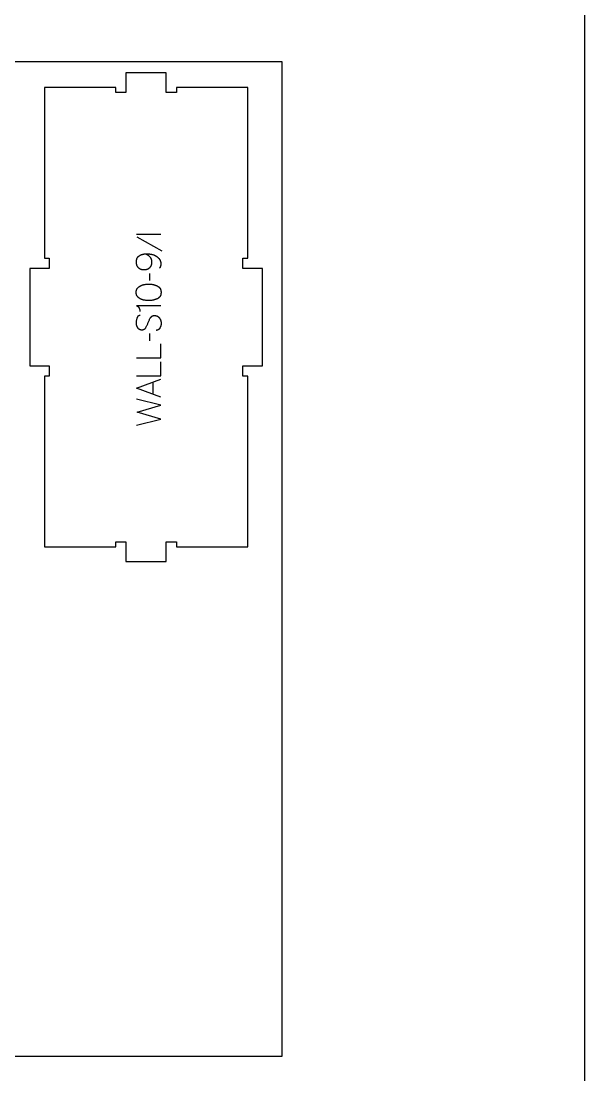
# Model space of a CAD drawing. Extents: x 5216 to 8399, y -10461 to -4867.
# Drawn here: x 7707 to 8399, y -9454 to -8161 of the extents above; entities that cross this region are included whole.
import ezdxf

# ---------------------------------------------------------------- set-up
doc = ezdxf.new("R2010")
doc.units = 0
for name, color, linetype in [('0_SHEET_SPRUCEPLY_2440X122', 1, 'CONTINUOUS'), ('1_ANYTOOL_1MMDEEP_LABELS_S', 2, 'CONTINUOUS'), ('4_ANYTOOL_CUTTHROUGH_OUTSI', 5, 'CONTINUOUS'), ('DONOTCUT', 18, 'CONTINUOUS')]:
    doc.layers.add(name, color=color, linetype=linetype)

msp = doc.modelspace()

# ---------------------------------------------------------------- linework, layer by layer
at = {"layer": '0_SHEET_SPRUCEPLY_2440X122'}
msp.add_lwpolyline([(5587.3, -8211.2), (5587.3, -9431.2), (8027.3, -9431.2), (8027.3, -8211.2)], close=True, dxfattribs=at)
at = {"layer": '1_ANYTOOL_1MMDEEP_LABELS_S'}
for points in [[(7848.5, -8422.6), (7878.5, -8422.6)], [(7848.9, -8426.1), (7879.7, -8443.3)], [(7857.8, -8466.6), (7857.6, -8466.6), (7857.3, -8466.6), (7857, -8466.6), (7856.8, -8466.5), (7856.5, -8466.5), (7856.3, -8466.5), (7856, -8466.5), (7855.8, -8466.4), (7855.6, -8466.4), (7855.3, -8466.3), (7855.1, -8466.3), (7854.8, -8466.2), (7854.6, -8466.1), (7854.4, -8466.1), (7854.2, -8466), (7854, -8465.9), (7853.8, -8465.8), (7853.5, -8465.7), (7853.3, -8465.6), (7853.1, -8465.5), (7852.9, -8465.4), (7852.7, -8465.3), (7852.6, -8465.2), (7852.4, -8465), (7852.2, -8464.9), (7852, -8464.8), (7851.8, -8464.6), (7851.6, -8464.5), (7851.5, -8464.3), (7851.3, -8464.2), (7851.1, -8464), (7851, -8463.8), (7850.8, -8463.7), (7850.7, -8463.5), (7850.5, -8463.3), (7850.4, -8463.1), (7850.3, -8462.9), (7850.1, -8462.7), (7850, -8462.5), (7849.9, -8462.4), (7849.8, -8462.2), (7849.7, -8462), (7849.5, -8461.8), (7849.4, -8461.5), (7849.3, -8461.3), (7849.3, -8461.1), (7849.2, -8460.9), (7849.1, -8460.7), (7849, -8460.5), (7848.9, -8460.2), (7848.9, -8460), (7848.8, -8459.8), (7848.8, -8459.6), (7848.7, -8459.3), (7848.7, -8459.1), (7848.6, -8458.8), (7848.6, -8458.6), (7848.5, -8458.4), (7848.5, -8458.1), (7848.5, -8457.9), (7848.5, -8457.6), (7848.5, -8457.3), (7848.5, -8457.1), (7848.5, -8456.8), (7848.5, -8456.5), (7848.5, -8456.1), (7848.5, -8455.8), (7848.5, -8455.5), (7848.6, -8455.2), (7848.6, -8454.9), (7848.6, -8454.6), (7848.7, -8454.3), (7848.8, -8454), (7848.8, -8453.7), (7848.9, -8453.4), (7849, -8453.1), (7849.1, -8452.9), (7849.2, -8452.6), (7849.3, -8452.4), (7849.4, -8452.1), (7849.5, -8452), (7849.5, -8451.9), (7849.6, -8451.8), (7849.7, -8451.6), (7849.7, -8451.5), (7849.8, -8451.4), (7849.9, -8451.3), (7850, -8451.2), (7850, -8451.1), (7850.1, -8451), (7850.2, -8450.9), (7850.3, -8450.8), (7850.4, -8450.7), (7850.4, -8450.6), (7850.5, -8450.5), (7850.6, -8450.4), (7850.7, -8450.3), (7850.8, -8450.2), (7850.9, -8450.1), (7851, -8450), (7851.1, -8449.9), (7851.2, -8449.8), (7851.3, -8449.7), (7851.4, -8449.6), (7851.6, -8449.5), (7851.8, -8449.3), (7852.1, -8449.1), (7852.3, -8449), (7852.5, -8448.9), (7852.8, -8448.7), (7853, -8448.6), (7853.3, -8448.5), (7853.5, -8448.3), (7853.8, -8448.2), (7854, -8448.1), (7854.3, -8448), (7854.5, -8447.9), (7854.8, -8447.8), (7855.1, -8447.7), (7855.3, -8447.6), (7855.6, -8447.5), (7855.9, -8447.4), (7856.1, -8447.3), (7856.4, -8447.2), (7856.9, -8447.1), (7857.5, -8447), (7858.1, -8446.9), (7858.6, -8446.8), (7859.2, -8446.7), (7859.8, -8446.7), (7860.4, -8446.7), (7861, -8446.7), (7861.7, -8446.7), (7862.3, -8446.7), (7863, -8446.7), (7863.7, -8446.8), (7864.4, -8446.9), (7865.1, -8447), (7865.7, -8447.1), (7866.9, -8447.3), (7867.5, -8447.4), (7868.1, -8447.6), (7868.7, -8447.8), (7869.3, -8447.9), (7869.6, -8448), (7869.9, -8448.2), (7870.1, -8448.3), (7870.4, -8448.4), (7870.7, -8448.5), (7871, -8448.6), (7871.2, -8448.8), (7871.5, -8448.9), (7871.8, -8449), (7872, -8449.2), (7872.3, -8449.3), (7872.5, -8449.5), (7872.8, -8449.6), (7873, -8449.8), (7873.3, -8450), (7873.5, -8450.1), (7873.8, -8450.3), (7874, -8450.5), (7874.2, -8450.7), (7874.4, -8450.9), (7874.7, -8451), (7874.9, -8451.2), (7875.1, -8451.5), (7875.3, -8451.7), (7875.5, -8451.9), (7875.7, -8452.1), (7875.9, -8452.3), (7876.1, -8452.5), (7876.3, -8452.7), (7876.5, -8453), (7876.6, -8453.2), (7876.8, -8453.4), (7876.9, -8453.6), (7877.1, -8453.9), (7877.2, -8454.1), (7877.3, -8454.4), (7877.5, -8454.6), (7877.6, -8454.9), (7877.7, -8455.1), (7877.8, -8455.4), (7877.9, -8455.6), (7878, -8455.9), (7878, -8456.1), (7878.1, -8456.4), (7878.2, -8456.7), (7878.2, -8457), (7878.3, -8457.2), (7878.3, -8457.5), (7878.4, -8457.8), (7878.4, -8458.1), (7878.4, -8458.4), (7878.4, -8458.7), (7878.5, -8459), (7878.5, -8459.3), (7878.5, -8459.6), (7878.4, -8460), (7878.4, -8460.1), (7878.4, -8460.3), (7878.4, -8460.5), (7878.4, -8460.6), (7878.3, -8460.8), (7878.3, -8461), (7878.3, -8461.1), (7878.2, -8461.3), (7878.2, -8461.4), (7878.2, -8461.6), (7878.1, -8461.8), (7878.1, -8461.9), (7878, -8462.1), (7878, -8462.2), (7877.9, -8462.4), (7877.9, -8462.5), (7877.8, -8462.7), (7877.7, -8462.8), (7877.7, -8463), (7877.6, -8463.1), (7877.5, -8463.3), (7877.5, -8463.4), (7877.4, -8463.5), (7877.3, -8463.7), (7877.2, -8463.8), (7877.1, -8464), (7877, -8464.1), (7877, -8464.2)], [(7859.6, -8446.7), (7860, -8446.8), (7860.3, -8447), (7860.6, -8447.2), (7861, -8447.3), (7861.3, -8447.5), (7861.7, -8447.7), (7862, -8447.9), (7862.3, -8448.1), (7862.6, -8448.4), (7862.9, -8448.6), (7863.3, -8448.9), (7863.6, -8449.1), (7863.9, -8449.4), (7864.2, -8449.7), (7864.5, -8450), (7864.8, -8450.3), (7864.9, -8450.5), (7865, -8450.6), (7865.2, -8450.8), (7865.3, -8451), (7865.4, -8451.1), (7865.6, -8451.3), (7865.7, -8451.5), (7865.8, -8451.7), (7865.9, -8451.8), (7866, -8452), (7866.1, -8452.2), (7866.2, -8452.4), (7866.3, -8452.6), (7866.4, -8452.8), (7866.4, -8453), (7866.5, -8453.2), (7866.6, -8453.4), (7866.7, -8453.6), (7866.7, -8453.8), (7866.8, -8454), (7866.8, -8454.3), (7866.9, -8454.5), (7866.9, -8454.7), (7867, -8454.9), (7867, -8455.1), (7867, -8455.4), (7867, -8455.6), (7867.1, -8455.8), (7867.1, -8456.1), (7867.1, -8456.3), (7867.1, -8456.6), (7867.1, -8456.8), (7867.1, -8457.1), (7867.1, -8457.3), (7867.1, -8457.6), (7867.1, -8457.9), (7867, -8458.1), (7867, -8458.4), (7867, -8458.6), (7866.9, -8458.9), (7866.9, -8459.1), (7866.9, -8459.3), (7866.8, -8459.6), (7866.8, -8459.8), (7866.7, -8460), (7866.6, -8460.3), (7866.6, -8460.5), (7866.5, -8460.7), (7866.4, -8460.9), (7866.3, -8461.2), (7866.2, -8461.4), (7866.2, -8461.6), (7866.1, -8461.8), (7866, -8462), (7865.8, -8462.2), (7865.7, -8462.4), (7865.6, -8462.6), (7865.5, -8462.8), (7865.4, -8463), (7865.2, -8463.1), (7865.1, -8463.3), (7865, -8463.5), (7864.8, -8463.7), (7864.7, -8463.8), (7864.5, -8464), (7864.4, -8464.2), (7864.2, -8464.3), (7864, -8464.5), (7863.9, -8464.6), (7863.7, -8464.8), (7863.5, -8464.9), (7863.3, -8465), (7863.2, -8465.2), (7863, -8465.3), (7862.8, -8465.4), (7862.6, -8465.5), (7862.4, -8465.6), (7862.2, -8465.7), (7862, -8465.8), (7861.8, -8465.9), (7861.5, -8466), (7861.3, -8466.1), (7861.1, -8466.1), (7860.9, -8466.2), (7860.6, -8466.3), (7860.4, -8466.3), (7860.2, -8466.4), (7859.9, -8466.4), (7859.7, -8466.5), (7859.4, -8466.5), (7859.2, -8466.5), (7858.9, -8466.5), (7858.7, -8466.6), (7858.4, -8466.6), (7858.1, -8466.6), (7857.8, -8466.6)], [(7864.6, -8470.9), (7864.7, -8479.7)], [(7878.5, -8510.6), (7848.4, -8510.6), (7848.6, -8510.6), (7848.7, -8510.7), (7848.9, -8510.7), (7849, -8510.7), (7849.1, -8510.7), (7849.3, -8510.8), (7849.4, -8510.8), (7849.5, -8510.9), (7849.7, -8510.9), (7849.8, -8511), (7849.9, -8511), (7849.9, -8511), (7850, -8511.1), (7850, -8511.1), (7850.1, -8511.1), (7850.2, -8511.2), (7850.2, -8511.2), (7850.3, -8511.3), (7850.3, -8511.3), (7850.4, -8511.3), (7850.4, -8511.4), (7850.5, -8511.4), (7850.5, -8511.5), (7850.6, -8511.5), (7850.6, -8511.5), (7850.7, -8511.6), (7850.7, -8511.6), (7850.8, -8511.7), (7850.8, -8511.7), (7850.9, -8511.8), (7850.9, -8511.8), (7851, -8511.9), (7851.1, -8512), (7851.2, -8512.1), (7851.2, -8512.2), (7851.3, -8512.3), (7851.4, -8512.4), (7851.5, -8512.5), (7851.6, -8512.7), (7851.6, -8512.8), (7851.7, -8512.9), (7851.8, -8513.1), (7851.8, -8513.2), (7851.9, -8513.5), (7852, -8513.8), (7852.1, -8514.1), (7852.2, -8514.4), (7852.3, -8514.6), (7852.4, -8514.9), (7852.5, -8515.2), (7852.5, -8515.5), (7852.6, -8515.7), (7852.7, -8516), (7852.7, -8516.3), (7852.7, -8516.5), (7852.8, -8516.8), (7852.8, -8517.1), (7852.8, -8517.3), (7852.8, -8517.6)], [(7853, -8522.5), (7852.9, -8522.5), (7852.8, -8522.5), (7852.7, -8522.5), (7852.6, -8522.5), (7852.5, -8522.5), (7852.4, -8522.5), (7852.3, -8522.5), (7852.2, -8522.5), (7852.1, -8522.6), (7852.1, -8522.6), (7852, -8522.6), (7851.9, -8522.6), (7851.8, -8522.6), (7851.7, -8522.7), (7851.7, -8522.7), (7851.6, -8522.7), (7851.5, -8522.7), (7851.4, -8522.8), (7851.3, -8522.8), (7851.3, -8522.8), (7851.2, -8522.9), (7851.1, -8522.9), (7851.1, -8522.9), (7851, -8523), (7850.9, -8523), (7850.8, -8523.1), (7850.8, -8523.1), (7850.7, -8523.1), (7850.7, -8523.2), (7850.6, -8523.2), (7850.5, -8523.3), (7850.5, -8523.3), (7850.4, -8523.4), (7850.3, -8523.5), (7850.3, -8523.5), (7850.2, -8523.6), (7850.2, -8523.6), (7850.1, -8523.7), (7850.1, -8523.8), (7850, -8523.8), (7850, -8523.9), (7849.9, -8524), (7849.9, -8524), (7849.8, -8524.1), (7849.8, -8524.2), (7849.7, -8524.2), (7849.7, -8524.3), (7849.6, -8524.4), (7849.6, -8524.5), (7849.5, -8524.6), (7849.5, -8524.6), (7849.4, -8524.8), (7849.3, -8525), (7849.3, -8525.2), (7849.2, -8525.4), (7849.1, -8525.6), (7849.1, -8525.8), (7848.8, -8526.6), (7848.6, -8527.4), (7848.5, -8528.2), (7848.3, -8528.9), (7848.3, -8529.3), (7848.2, -8529.7), (7848.2, -8530.1), (7848.2, -8530.4), (7848.1, -8530.8), (7848.1, -8531.1), (7848.1, -8531.5), (7848.1, -8531.9), (7848.1, -8532.1), (7848.1, -8532.3), (7848.1, -8532.4), (7848.1, -8532.6), (7848.2, -8532.8), (7848.2, -8533), (7848.2, -8533.2), (7848.2, -8533.4), (7848.3, -8533.6), (7848.3, -8533.8), (7848.3, -8533.9), (7848.4, -8534.1), (7848.4, -8534.3), (7848.5, -8534.5), (7848.5, -8534.7), (7848.6, -8534.8), (7848.6, -8535), (7848.7, -8535.2), (7848.8, -8535.4), (7848.8, -8535.5), (7848.9, -8535.7), (7849, -8535.9), (7849.1, -8536), (7849.1, -8536.2), (7849.2, -8536.4), (7849.3, -8536.5), (7849.4, -8536.7), (7849.5, -8536.8), (7849.6, -8537), (7849.7, -8537.2), (7849.8, -8537.3), (7849.9, -8537.5), (7850.1, -8537.6), (7850.2, -8537.8), (7850.3, -8537.9), (7850.4, -8538.1), (7850.5, -8538.2), (7850.7, -8538.3), (7850.8, -8538.4), (7850.9, -8538.6), (7851.1, -8538.7), (7851.2, -8538.8), (7851.4, -8538.9), (7851.5, -8539), (7851.7, -8539.1), (7851.8, -8539.2), (7852, -8539.3), (7852.1, -8539.3), (7852.3, -8539.4), (7852.5, -8539.5), (7852.7, -8539.6), (7852.8, -8539.6), (7853, -8539.7), (7853.2, -8539.7), (7853.4, -8539.8), (7853.5, -8539.8), (7853.7, -8539.8), (7853.9, -8539.9), (7854.1, -8539.9), (7854.3, -8539.9), (7854.5, -8539.9), (7854.7, -8540), (7854.9, -8540), (7855.1, -8540), (7855.4, -8540), (7855.6, -8540), (7855.8, -8539.9), (7856, -8539.9), (7856.2, -8539.9), (7856.4, -8539.9), (7856.6, -8539.8), (7856.8, -8539.8), (7856.9, -8539.7), (7857.1, -8539.7), (7857.3, -8539.6), (7857.5, -8539.6), (7857.6, -8539.5), (7857.7, -8539.5), (7857.7, -8539.5), (7857.8, -8539.4), (7857.9, -8539.4), (7858, -8539.3), (7858.1, -8539.3), (7858.1, -8539.3), (7858.2, -8539.2), (7858.3, -8539.2), (7858.4, -8539.1), (7858.5, -8539.1), (7858.5, -8539), (7858.6, -8539), (7858.7, -8538.9), (7858.7, -8538.9), (7858.8, -8538.8), (7858.9, -8538.7), (7859, -8538.7), (7859, -8538.6), (7859.1, -8538.6), (7859.2, -8538.5), (7859.2, -8538.4), (7859.3, -8538.4), (7859.4, -8538.2), (7859.5, -8538.1), (7859.7, -8537.9), (7859.8, -8537.8), (7859.9, -8537.6), (7860, -8537.5), (7860.1, -8537.3), (7860.2, -8537.1), (7860.6, -8536.4), (7861, -8535.7), (7861.3, -8534.9), (7861.7, -8534.2), (7862, -8533.4), (7862.4, -8532.6), (7862.7, -8531.8), (7863, -8531), (7863.3, -8530.1), (7863.6, -8529.3), (7864, -8528.5), (7864.4, -8527.8), (7864.7, -8527), (7865.1, -8526.3), (7865.5, -8525.6), (7865.9, -8524.9), (7866.1, -8524.8), (7866.2, -8524.6), (7866.3, -8524.4), (7866.3, -8524.4), (7866.4, -8524.3), (7866.5, -8524.2), (7866.5, -8524.1), (7866.6, -8524.1), (7866.7, -8524), (7866.7, -8523.9), (7866.8, -8523.9), (7866.9, -8523.8), (7866.9, -8523.8), (7867, -8523.7), (7867.1, -8523.6), (7867.1, -8523.6), (7867.2, -8523.5), (7867.3, -8523.5), (7867.4, -8523.4), (7867.4, -8523.4), (7867.5, -8523.3), (7867.6, -8523.3), (7867.7, -8523.2), (7867.7, -8523.2), (7867.8, -8523.1), (7867.9, -8523.1), (7868, -8523), (7868.1, -8523), (7868.2, -8523), (7868.2, -8522.9), (7868.3, -8522.9), (7868.4, -8522.9), (7868.5, -8522.8), (7868.6, -8522.8), (7868.7, -8522.8), (7868.8, -8522.7), (7868.9, -8522.7), (7869.1, -8522.7), (7869.3, -8522.6), (7869.4, -8522.6), (7869.6, -8522.6), (7869.9, -8522.5), (7870.1, -8522.5), (7870.3, -8522.5), (7870.5, -8522.5), (7870.7, -8522.5), (7870.9, -8522.5), (7871.2, -8522.5), (7871.4, -8522.5), (7871.6, -8522.5), (7871.8, -8522.6), (7872.1, -8522.6), (7872.3, -8522.6), (7872.5, -8522.7), (7872.7, -8522.7), (7872.9, -8522.8), (7873.1, -8522.8), (7873.3, -8522.9), (7873.5, -8523), (7873.7, -8523), (7873.9, -8523.1), (7874.1, -8523.2), (7874.3, -8523.3), (7874.5, -8523.4), (7874.6, -8523.5), (7874.8, -8523.6), (7875, -8523.7), (7875.1, -8523.8), (7875.3, -8523.9), (7875.5, -8524), (7875.6, -8524.1), (7875.8, -8524.3), (7875.9, -8524.4), (7876, -8524.6), (7876.2, -8524.7), (7876.3, -8524.9), (7876.5, -8525), (7876.6, -8525.2), (7876.7, -8525.3), (7876.8, -8525.5), (7876.9, -8525.7), (7877.2, -8526.1), (7877.4, -8526.4), (7877.6, -8526.8), (7877.7, -8527.2), (7877.9, -8527.5), (7878.1, -8527.9), (7878.1, -8528.1), (7878.2, -8528.3), (7878.3, -8528.5), (7878.3, -8528.7), (7878.4, -8528.9), (7878.4, -8529.1), (7878.5, -8529.3), (7878.5, -8529.5), (7878.6, -8529.7), (7878.6, -8529.9), (7878.6, -8530.1), (7878.7, -8530.3), (7878.7, -8530.5), (7878.7, -8530.7), (7878.8, -8531.1), (7878.8, -8531.5), (7878.8, -8531.9), (7878.8, -8532.3), (7878.8, -8532.7), (7878.8, -8533.1), (7878.7, -8533.5), (7878.7, -8533.9), (7878.6, -8534.3), (7878.5, -8534.7), (7878.4, -8535.1), (7878.3, -8535.4), (7878.2, -8535.8), (7878.1, -8536.2), (7877.9, -8536.5), (7877.8, -8536.9), (7877.6, -8537.3), (7877.4, -8537.6), (7877.3, -8537.9), (7877.2, -8538.1), (7877.1, -8538.3), (7876.9, -8538.4), (7876.8, -8538.6), (7876.7, -8538.7), (7876.6, -8538.9), (7876.5, -8539), (7876.4, -8539.1), (7876.2, -8539.3), (7876.1, -8539.4), (7876, -8539.5), (7875.9, -8539.6), (7875.8, -8539.7), (7875.7, -8539.7), (7875.7, -8539.8), (7875.6, -8539.8), (7875.5, -8539.9), (7875.4, -8539.9), (7875.4, -8540), (7875.3, -8540), (7875.2, -8540), (7875.1, -8540.1), (7875.1, -8540.1), (7875, -8540.2), (7874.9, -8540.2), (7874.8, -8540.2), (7874.8, -8540.3), (7874.7, -8540.3), (7874.6, -8540.3), (7874.5, -8540.4), (7874.4, -8540.4), (7874.4, -8540.4), (7874.2, -8540.5), (7874, -8540.5), (7873.9, -8540.6), (7873.7, -8540.6), (7873.5, -8540.6), (7873.3, -8540.6), (7873.2, -8540.7), (7873, -8540.7), (7872.8, -8540.7), (7872.6, -8540.7)], [(7864.6, -8544.7), (7864.7, -8553.5)], [(7848.5, -8574.5), (7878.5, -8574.5), (7878.5, -8557.4)], [(7848.5, -8596.3), (7878.5, -8596.3), (7878.5, -8579.2)], [(7878.5, -8622.5), (7848.5, -8611.6), (7878.5, -8600.6)], [(7868.9, -8619), (7868.9, -8604.1)], [(7848.5, -8657.2), (7878.5, -8649.5), (7849.4, -8641.1), (7878.5, -8632.6), (7848.5, -8625.1)]]:
    msp.add_lwpolyline(points, dxfattribs=at)
msp.add_lwpolyline([(7848.2, -8494.1), (7848.2, -8493.7), (7848.2, -8493.4), (7848.2, -8493.2), (7848.3, -8493), (7848.3, -8492.8), (7848.3, -8492.7), (7848.3, -8492.5), (7848.3, -8492.3), (7848.4, -8492.2), (7848.4, -8492), (7848.5, -8491.8), (7848.5, -8491.7), (7848.5, -8491.5), (7848.6, -8491.4), (7848.6, -8491.2), (7848.7, -8491.1), (7848.7, -8490.9), (7848.8, -8490.8), (7848.9, -8490.6), (7848.9, -8490.5), (7849, -8490.3), (7849.1, -8490.2), (7849.1, -8490), (7849.2, -8489.9), (7849.3, -8489.8), (7849.4, -8489.6), (7849.4, -8489.5), (7849.5, -8489.4), (7849.6, -8489.3), (7849.7, -8489.1), (7849.9, -8488.9), (7850.1, -8488.7), (7850.3, -8488.4), (7850.5, -8488.2), (7850.8, -8488), (7851, -8487.8), (7851.2, -8487.6), (7851.4, -8487.4), (7851.7, -8487.2), (7851.9, -8487), (7852.2, -8486.8), (7852.5, -8486.6), (7852.7, -8486.5), (7853, -8486.3), (7853.3, -8486.2), (7853.6, -8486), (7853.9, -8485.9), (7854.2, -8485.7), (7854.5, -8485.6), (7854.8, -8485.5), (7855.1, -8485.4), (7855.4, -8485.2), (7855.7, -8485.1), (7856, -8485), (7856.3, -8484.9), (7856.7, -8484.8), (7857, -8484.7), (7857.3, -8484.7), (7857.6, -8484.6), (7858, -8484.5), (7858.7, -8484.4), (7859.3, -8484.3), (7860, -8484.2), (7860.7, -8484.1), (7861.3, -8484.1), (7862, -8484), (7862.6, -8484), (7863.2, -8484), (7863.8, -8483.9), (7864.5, -8484), (7865.1, -8484), (7865.7, -8484), (7866.3, -8484.1), (7866.9, -8484.2), (7867.5, -8484.2), (7868.2, -8484.4), (7868.8, -8484.5), (7869.4, -8484.6), (7870, -8484.8), (7870.6, -8485), (7871.3, -8485.1), (7871.9, -8485.3), (7872.5, -8485.6), (7873.1, -8485.8), (7873.7, -8486.1), (7874, -8486.2), (7874.3, -8486.3), (7874.6, -8486.5), (7874.8, -8486.6), (7874.9, -8486.7), (7875, -8486.7), (7875.2, -8486.8), (7875.3, -8486.9), (7875.4, -8487), (7875.6, -8487.1), (7875.7, -8487.2), (7875.8, -8487.3), (7875.9, -8487.4), (7876, -8487.5), (7876.1, -8487.6), (7876.3, -8487.7), (7876.4, -8487.8), (7876.5, -8487.9), (7876.6, -8488), (7876.7, -8488.1), (7876.8, -8488.2), (7876.9, -8488.3), (7877, -8488.4), (7877.1, -8488.5), (7877.1, -8488.7), (7877.2, -8488.8), (7877.3, -8488.9), (7877.4, -8489), (7877.5, -8489.1), (7877.5, -8489.3), (7877.6, -8489.4), (7877.7, -8489.5), (7877.8, -8489.7), (7877.8, -8489.8), (7877.9, -8489.9), (7878, -8490.1), (7878, -8490.2), (7878.1, -8490.3), (7878.1, -8490.5), (7878.2, -8490.6), (7878.2, -8490.8), (7878.3, -8490.9), (7878.3, -8491.1), (7878.4, -8491.2), (7878.4, -8491.4), (7878.5, -8491.7), (7878.5, -8492), (7878.6, -8492.3), (7878.6, -8492.7), (7878.7, -8493), (7878.7, -8493.4), (7878.7, -8493.7), (7878.7, -8494.1), (7878.7, -8494.5), (7878.7, -8494.8), (7878.7, -8495.2), (7878.6, -8495.5), (7878.6, -8495.8), (7878.5, -8496.2), (7878.5, -8496.5), (7878.4, -8496.7), (7878.4, -8496.8), (7878.4, -8497), (7878.3, -8497.1), (7878.3, -8497.3), (7878.2, -8497.4), (7878.2, -8497.6), (7878.1, -8497.7), (7878.1, -8497.8), (7878, -8498), (7877.9, -8498.1), (7877.9, -8498.3), (7877.8, -8498.4), (7877.8, -8498.5), (7877.7, -8498.7), (7877.6, -8498.8), (7877.5, -8498.9), (7877.5, -8499), (7877.4, -8499.2), (7877.3, -8499.3), (7877.2, -8499.4), (7877.1, -8499.5), (7877, -8499.6), (7876.9, -8499.7), (7876.9, -8499.9), (7876.8, -8500), (7876.7, -8500.1), (7876.6, -8500.2), (7876.5, -8500.3), (7876.3, -8500.4), (7876.2, -8500.5), (7876.1, -8500.6), (7876, -8500.7), (7875.9, -8500.8), (7875.8, -8500.9), (7875.7, -8501), (7875.5, -8501.1), (7875.4, -8501.2), (7875.3, -8501.2), (7875.1, -8501.3), (7875, -8501.4), (7874.9, -8501.5), (7874.7, -8501.6), (7874.6, -8501.6), (7874.3, -8501.8), (7874, -8501.9), (7873.7, -8502.1), (7873.1, -8502.3), (7872.4, -8502.6), (7871.8, -8502.8), (7871.2, -8503), (7870.6, -8503.2), (7870, -8503.4), (7869.3, -8503.5), (7868.7, -8503.7), (7868.1, -8503.8), (7867.5, -8503.9), (7866.9, -8504), (7866.3, -8504), (7865.6, -8504.1), (7865, -8504.1), (7864.4, -8504.2), (7863.8, -8504.2), (7863.2, -8504.2), (7862.6, -8504.1), (7861.9, -8504.1), (7861.3, -8504.1), (7860.6, -8504), (7860, -8503.9), (7859.3, -8503.8), (7858.6, -8503.7), (7858.3, -8503.7), (7857.9, -8503.6), (7857.6, -8503.5), (7857.3, -8503.5), (7856.9, -8503.4), (7856.6, -8503.3), (7856.3, -8503.2), (7856, -8503.1), (7855.7, -8503), (7855.4, -8502.9), (7855, -8502.8), (7854.7, -8502.7), (7854.4, -8502.5), (7854.1, -8502.4), (7853.8, -8502.3), (7853.6, -8502.1), (7853.3, -8502), (7853, -8501.8), (7852.7, -8501.7), (7852.4, -8501.5), (7852.2, -8501.3), (7851.9, -8501.1), (7851.7, -8501), (7851.4, -8500.8), (7851.2, -8500.6), (7851, -8500.4), (7850.7, -8500.2), (7850.5, -8499.9), (7850.3, -8499.7), (7850.1, -8499.5), (7849.9, -8499.3), (7849.7, -8499), (7849.6, -8498.9), (7849.5, -8498.8), (7849.4, -8498.6), (7849.4, -8498.5), (7849.3, -8498.4), (7849.2, -8498.2), (7849.1, -8498.1), (7849.1, -8498), (7849, -8497.8), (7848.9, -8497.7), (7848.9, -8497.6), (7848.8, -8497.4), (7848.7, -8497.3), (7848.7, -8497.1), (7848.6, -8497), (7848.6, -8496.8), (7848.5, -8496.7), (7848.5, -8496.5), (7848.5, -8496.3), (7848.4, -8496.2), (7848.4, -8496), (7848.3, -8495.9), (7848.3, -8495.7), (7848.3, -8495.5), (7848.3, -8495.4), (7848.3, -8495.2), (7848.2, -8495), (7848.2, -8494.8), (7848.2, -8494.5)], close=True, dxfattribs=at)
at = {"layer": '4_ANYTOOL_CUTTHROUGH_OUTSI', "color": 5}
msp.add_lwpolyline([(7735.6, -8596.7), (7735.6, -8806.2), (7823.1, -8806.2), (7823.1, -8800.2), (7835.6, -8800.2), (7835.6, -8824.2), (7885.1, -8824.2), (7885.1, -8800.2), (7897.6, -8800.2), (7897.6, -8806.2), (7985.1, -8806.2), (7985.1, -8596.7), (7979.1, -8596.7), (7979.1, -8584.2), (8003.1, -8584.2), (8003.1, -8464.7), (7979.1, -8464.7), (7979.1, -8452.2), (7985.1, -8452.2), (7985.1, -8242.7), (7897.6, -8242.7), (7897.6, -8248.7), (7885.1, -8248.7), (7885.1, -8224.7), (7835.6, -8224.7), (7835.6, -8248.7), (7823.1, -8248.7), (7823.1, -8242.7), (7735.6, -8242.7), (7735.6, -8452.2), (7741.6, -8452.2), (7741.6, -8464.7), (7717.6, -8464.7), (7717.6, -8584.2), (7741.6, -8584.2), (7741.6, -8596.7)], close=True, dxfattribs=at)
at = {"layer": 'DONOTCUT'}
msp.add_lwpolyline([(5215.6, -10460.6), (8399, -10460.6), (8399, -4867.2), (5215.6, -4867.2)], close=True, dxfattribs=at)

doc.saveas('drawing.dxf')
